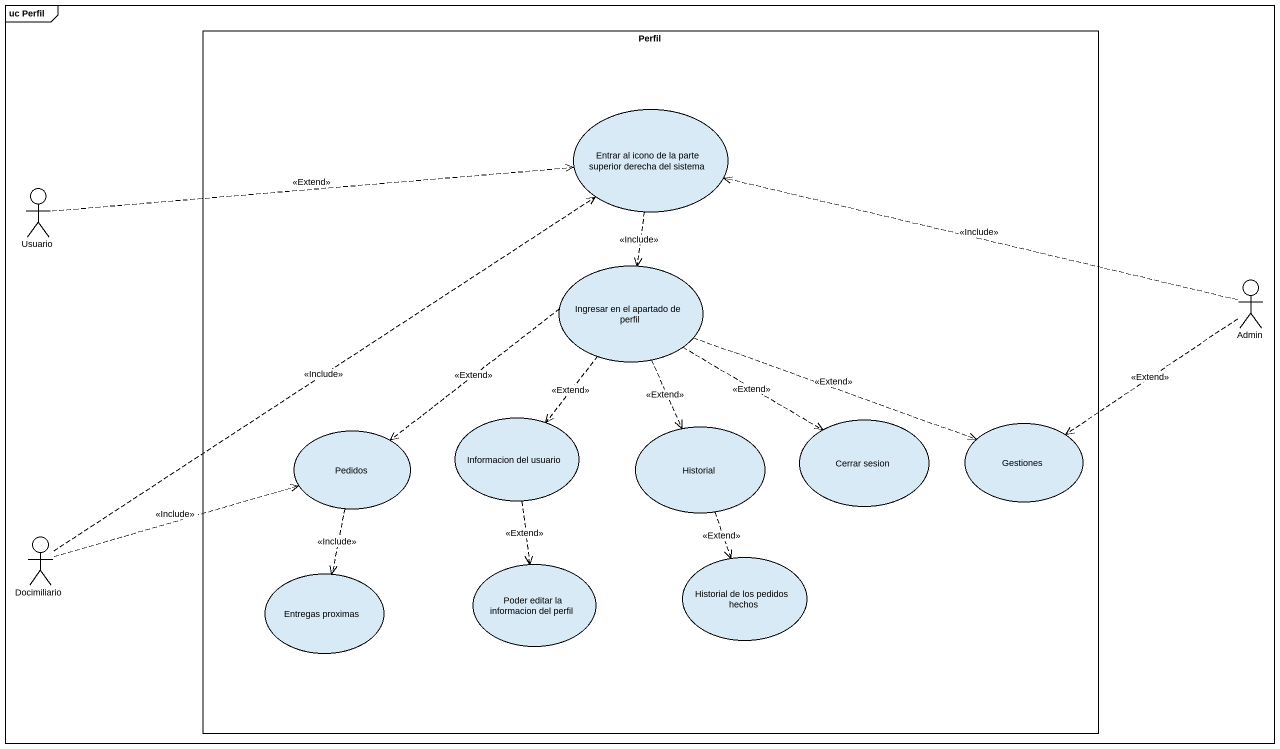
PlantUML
@startuml
mainframe uc Perfil
rectangle Perfil {
  usecase "Entrar al icono de la parte superior derecha del sistema" as Entrar_al_icono_de_la_parte
  usecase "Ingresar en el apartado de perfil" as Ingresar_en_el_apartado_de
  usecase Pedidos
  usecase "Informacion del usuario" as Informacion_del_usuario
  usecase Historial
  usecase "Cerrar sesion" as Cerrar_sesion
  usecase Gestiones
  usecase "Poder editar la informacion del perfil" as Poder_editar_la_informacion
  usecase "Historial de los pedidos hechos" as Historial_de_los_pedidos
  usecase "Entregas proximas" as Entregas_proximas
}
actor Usuario
actor Admin
actor Docimiliario
Entrar_al_icono_de_la_parte ..> Ingresar_en_el_apartado_de : <<Include>>
Usuario .right.> Entrar_al_icono_de_la_parte : <<Extend>>
Ingresar_en_el_apartado_de .left.> Pedidos : <<Extend>>
Ingresar_en_el_apartado_de ..> Informacion_del_usuario : <<Extend>>
Ingresar_en_el_apartado_de ..> Historial : <<Extend>>
Ingresar_en_el_apartado_de ..> Cerrar_sesion : <<Extend>>
Ingresar_en_el_apartado_de .right.> Gestiones : <<Extend>>
Admin .left.> Entrar_al_icono_de_la_parte : <<Include>>
Admin .left.> Gestiones : <<Extend>>
Pedidos ..> Entregas_proximas : <<Include>>
Informacion_del_usuario ..> Poder_editar_la_informacion : <<Extend>>
Historial ..> Historial_de_los_pedidos : <<Extend>>
Docimiliario .up.> Entrar_al_icono_de_la_parte : <<Include>>
Docimiliario .right.> Pedidos : <<Include>>
@enduml
